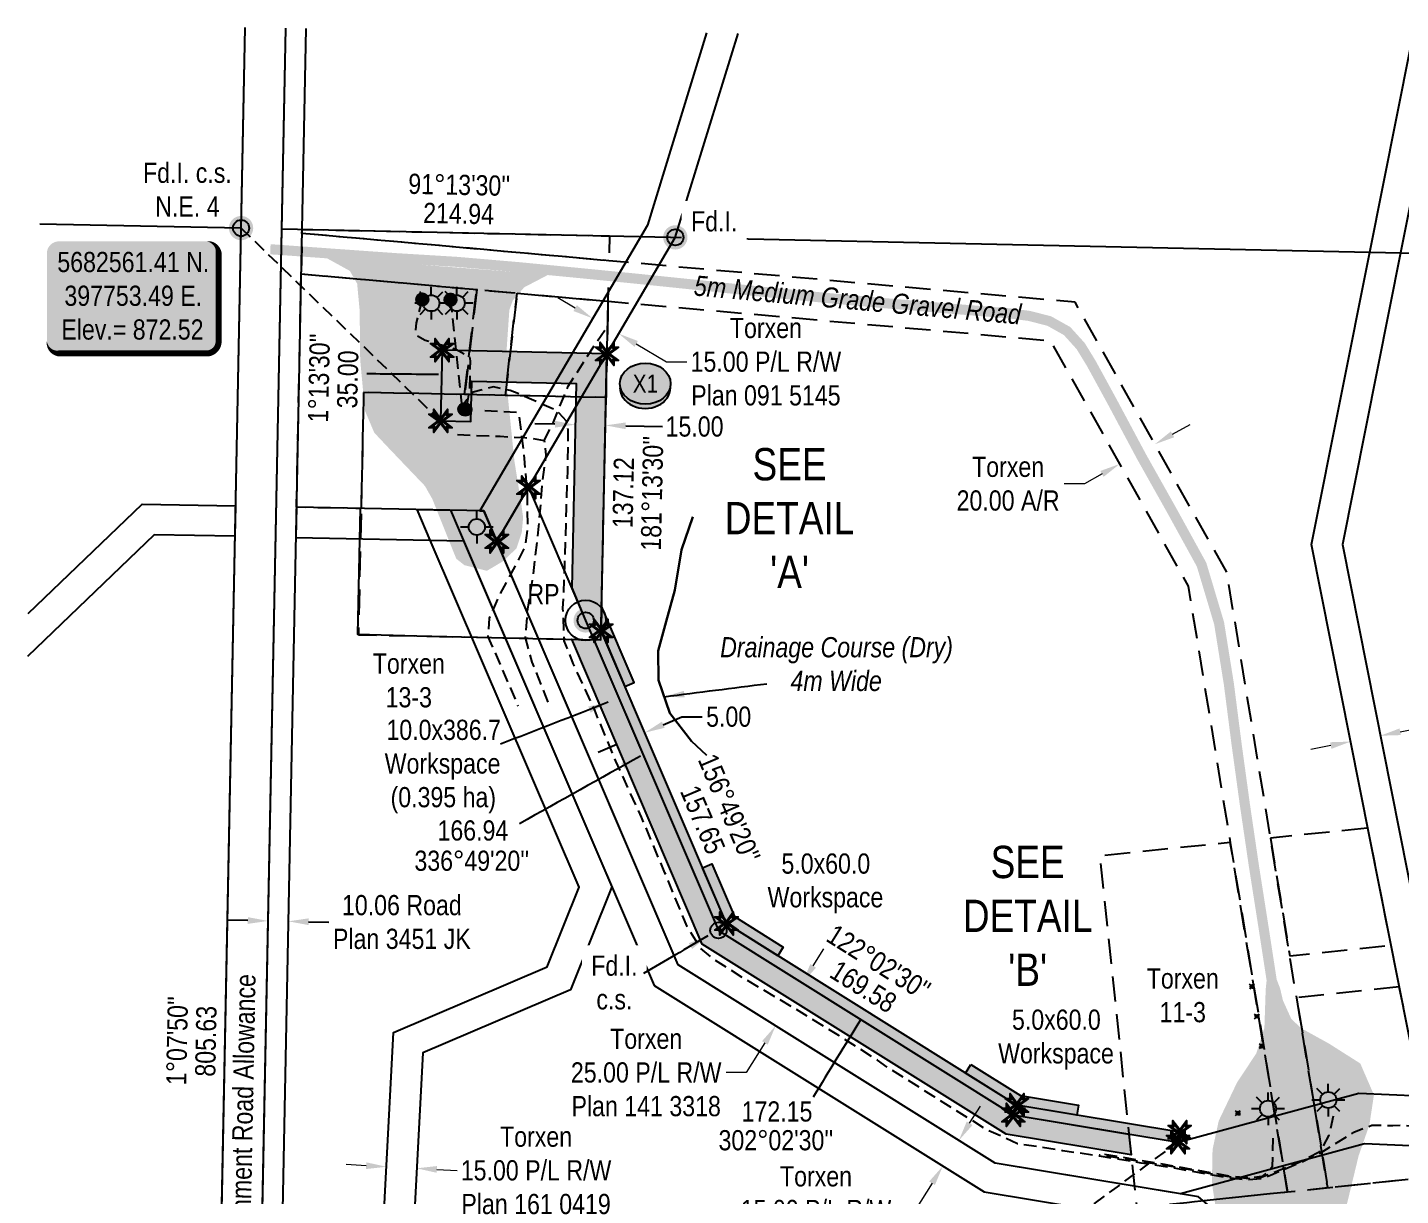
# Model space of a CAD drawing. Extents: x 396563 to 399624, y 5680217 to 5683485.
# Drawn here: x 397648 to 398327, y 5682083 to 5682661 of the extents above; entities that cross this region are included whole.
import ezdxf
from ezdxf.enums import TextEntityAlignment as Align

# ---------------------------------------------------------------- set-up
doc = ezdxf.new("R2010")
doc.units = 0
doc.header["$LTSCALE"] = 5
doc.header["$PDMODE"] = 34
doc.header["$PDSIZE"] = 0.03
for name, pattern in [('foc-ACCESSROAD', [3.75, 2.5, -1.25]), ('foc-TIELINE', [1.875, 1.25, -0.625]), ('UG_PIPE', [1.875, 1.25, -0.625])]:
    doc.linetypes.add(name, pattern=pattern)
doc.layers.get('Defpoints').update_dxf_attribs({"color": 9})
for name, color, linetype in [('35', 37, 'Continuous'), ('AS-FENCE', 48, 'foc-FENCE'), ('AS-PIPE-UG', 44, 'UG_PIPE'), ('AS-POWER', 104, 'foc-POWER'), ('AS-ROADS', 254, 'Continuous'), ('AS-SYMBOL', 7, 'Continuous'), ('AS-TELUS', 224, 'foc-TEL'), ('C-AR', 13, 'foc-ACCESSROAD'), ('C-RW', 13, 'Continuous'), ('C-WS', 13, 'foc-ACCESSROAD'), ('C-WS-S', 13, 'Continuous'), ('DETAIL-T', 7, 'Continuous'), ('F-RW', 190, 'Continuous'), ('L-BD', 7, 'Continuous'), ('L-MON', 1, 'Continuous'), ('L-MON-T', 1, 'Continuous'), ('L-ROAD-T', 7, 'Continuous'), ('L-SEC', 7, 'Continuous'), ('L-TIE', 7, 'foc-TIELINE'), ('L-TITLEDB', 4, 'Continuous'), ('L-TITLEDB-T', 4, 'Continuous'), ('P-CROSSINGS', 250, 'Continuous'), ('P-PROPOSED', 10, 'Continuous'), ('P-PROPOSED-H', 21, 'Continuous'), ('P-TEMP-H', 41, 'Continuous'), ('P-TEMP_WORKSPACE', 46, 'Continuous'), ('P-TXT', 4, 'Continuous'), ('T-WATER', 160, 'Continuous'), ('T-WATER-T', 170, 'Continuous')]:
    doc.layers.add(name, color=color, linetype=linetype)
for name, color, linetype, lineweight in [('C-RW-T', 13, 'Continuous', 9), ('C-WS-T', 13, 'Continuous', 9), ('F-RW-T', 190, 'Continuous', 9), ('P-TEMP-T', 46, 'Continuous', 18), ('T-TEXT', 48, 'Continuous', 18)]:
    doc.layers.add(name, color=color, linetype=linetype, lineweight=lineweight)
doc.styles.add('20', font='ARIALN.TTF', dxfattribs={"height": 20})
doc.styles.add('80', font='ARIALN.TTF', dxfattribs={"height": 10})
doc.styles.add('80CG', font='ARIALN.TTF', dxfattribs={"height": 10})
doc.styles.add('80L', font='ARIALN.TTF', dxfattribs={"height": 10})
doc.styles.add('80LS', font='ARIALNI.TTF', dxfattribs={"height": 10})
doc.styles.add('Crossing', font='ARIALN.TTF', dxfattribs={"height": 10})
doc.styles.add('foc-LtypeFont', font='ARIALN.TTF', dxfattribs={"height": 7.35})
doc.linetypes.add('foc-FENCE', pattern='A,10,-1,["X",foc-LtypeFont,S=0.2,R=0,X=-0.625,Y=-0.75],-1.24', length=12.24)
doc.linetypes.add('foc-POWER', pattern='A,6,-1,["P",foc-LtypeFont,S=0.2,R=0,X=-0.625,Y=-0.75],-1.24,4', length=12.24)
doc.linetypes.add('foc-POWER-NOLINE', pattern='A,0,-4,["P",foc-LtypeFont,S=0.2,R=0,X=-0.625,Y=-0.75],-8.24', length=12.24)
doc.linetypes.add('foc-TEL', pattern='A,2,-1,["T",foc-LtypeFont,S=0.2,R=0,X=-0.425,Y=-0.75],-1.24,8', length=12.24)
doc.linetypes.add('foc-TEL-NOLINE', pattern='A,0,-2,["T",foc-LtypeFont,S=0.2,R=0,X=-0.425,Y=-0.75],-10.24', length=12.24)
doc.linetypes.add('foc-TOPO-flowdirection-NOLINE', pattern='A,0,[">",foc-LtypeFont,S=0.3,R=0,X=0,Y=-0.945],-20,[">",foc-LtypeFont,S=0.3,R=0,X=0,Y=-0.945],0', length=20)
doc.dimstyles.new('Compass 5 000', dxfattribs={"dimscale": 5, "dimtxt": 9, "dimasz": 2, "dimexe": 0.2, "dimexo": 0.0625, "dimgap": 0.5, "dimtad": 0, "dimtih": 1, "dimtoh": 1, "dimzin": 0, "dimdsep": 46, "dimtxsty": '80CG', "dimcen": 0.1, "dimse1": 1, "dimse2": 1, "dimclrd": 256, "dimclrt": 256, "dimaunit": 1, "dimadec": 4, "dimazin": 0, "dimtfac": 0.06, "dimtofl": 0, "dimtmove": 0, "dimatfit": 1, "dimfxl": 0.2, "dimtolj": 1, "dimtzin": 0, "dimlwd": -1, "dimarcsym": 0})

# ---------------------------------------------------------------- blocks, each defined once
blk = doc.blocks.new('fdia')
at = {"color": 255, "const_width": 1}
blk.add_lwpolyline([(-0.5, 0, 1), (0.5, 0, 1)], format="xyb", close=True, dxfattribs=at)
blk = doc.blocks.new('Fdiaa')
blk.add_blockref('fdia', (0, 0))
blk = doc.blocks.new('fdib')
at = {"color": 1, "const_width": 1.6}
blk.add_lwpolyline([(-0.4, 0, 1), (0.4, 0, 1)], format="xyb", close=True, dxfattribs=at)
at = {"color": 1}
blk.add_circle((0, 0), 0.8, dxfattribs=at)
blk = doc.blocks.new('Fdibb')
blk.add_blockref('fdib', (0, 0))
blk = doc.blocks.new('fdicc')
for name in ['Fdibb', 'Fdiaa']:
    blk.add_blockref(name, (0, 0))
blk = doc.blocks.new('FDI')
blk.add_blockref('fdicc', (0, 0))
blk = doc.blocks.new('WC')
at = {"layer": 'L-MON'}
h = blk.add_hatch(color=255, dxfattribs=at)
h.dxf.hatch_style = 1
edge = h.paths.add_edge_path()
edge.add_arc((0, 0), 0.9, 0, 360)
at = {"layer": 'L-MON', "color": 240, "flags": 128}
for points in [[(-0.62, 0.5), (-1.23, 1.12)], [(0.52, 0.61), (1.13, 1.21)], [(-1.18, -1.18), (-0.56, -0.57)], [(1.16, -1.18), (0.56, -0.57)]]:
    blk.add_lwpolyline(points, dxfattribs=at)
at = {"layer": 'L-MON', "color": 240}
for radius in [0.8, 0.373]:
    blk.add_circle((0, 0), radius, dxfattribs=at)
blk = doc.blocks.new('GAS')
h = blk.add_hatch(color=255)
h.dxf.hatch_style = 1
edge = h.paths.add_edge_path()
edge.add_arc((0, 0), 0.9, 0, 360)
for p, q in [((0, 0.81), (0, 1.62)), ((-0.81, 0), (-1.62, 0)), ((-0.57, 0.57), (-1.14, 1.14)), ((0.57, 0.57), (1.14, 1.14)), ((1.62, 0), (0.81, 0)), ((-0.57, -0.57), (-1.14, -1.14)), ((0, -0.81), (0, -1.62)), ((1.14, -1.14), (0.57, -0.57))]:
    blk.add_line(p, q)
blk.add_circle((0, 0), 0.8)
blk = doc.blocks.new('RISER')
h = blk.add_hatch(color=255)
h.dxf.hatch_style = 1
edge = h.paths.add_edge_path()
edge.add_arc((0, 0), 0.7, 0, 360)
blk.add_hatch(color=48).paths.add_polyline_path([(0.58, -0.15), (-0.58, -0.15, 0.774597)])
at = {"color": 48}
blk.add_line((-0.58, -0.15), (0.58, -0.15), dxfattribs=at)
blk.add_circle((0, 0), 0.6, dxfattribs=at)
blk = doc.blocks.new('TEMP')
h = blk.add_hatch(color=255)
h.dxf.hatch_style = 1
h.paths.add_polyline_path([(0, 0.25), (-0.67, 1.15), (-0.67, 0.67), (-1.15, 0.67), (-0.25, 0), (-1.15, -0.67), (-0.67, -0.67), (-0.67, -1.15), (0, -0.25), (0.67, -1.15), (0.67, -0.67), (1.15, -0.67), (0.25, 0), (1.15, 0.67), (0.67, 0.67), (0.67, 1.15)])
h.paths.add_polyline_path([(0.57, 0.85), (0.57, 0.57), (0.85, 0.57), (0.08, 0), (0.85, -0.57), (0.57, -0.57), (0.57, -0.85), (0, -0.08), (-0.57, -0.85), (-0.57, -0.57), (-0.85, -0.57), (-0.08, 0), (-0.85, 0.57), (-0.57, 0.57), (-0.57, 0.85), (0, 0.08)], flags=16)
h = blk.add_hatch(color=1)
h.dxf.hatch_style = 1
h.paths.add_polyline_path([(0, 0.08), (-0.57, 0.85), (-0.57, 0.57), (-0.85, 0.57), (-0.08, 0), (-0.85, -0.57), (-0.57, -0.57), (-0.57, -0.85), (0, -0.08), (0.57, -0.85), (0.57, -0.57), (0.85, -0.57), (0.08, 0), (0.85, 0.57), (0.57, 0.57), (0.57, 0.85)])
at = {"color": 1}
for p, q in [((-0.08, 0), (0.08, 0)), ((0, 0.08), (0, -0.08))]:
    blk.add_line(p, q, dxfattribs=at)
at = {"color": 255, "flags": 128}
blk.add_lwpolyline([(-0.25, 0), (-1.15, 0.67), (-0.67, 0.67), (-0.67, 1.15), (0, 0.25), (0.67, 1.15), (0.67, 0.67), (1.15, 0.67), (0.25, 0), (1.15, -0.67), (0.67, -0.67), (0.67, -1.15), (0, -0.25), (-0.67, -1.15), (-0.67, -0.67), (-1.15, -0.67)], close=True, dxfattribs=at)
at = {"color": 1, "flags": 128}
blk.add_lwpolyline([(-0.08, 0), (-0.85, 0.57), (-0.57, 0.57), (-0.57, 0.85), (0, 0.08), (0.57, 0.85), (0.57, 0.57), (0.85, 0.57), (0.08, 0), (0.85, -0.57), (0.57, -0.57), (0.57, -0.85), (0, -0.08), (-0.57, -0.85), (-0.57, -0.57), (-0.85, -0.57)], close=True, dxfattribs=at)
blk = doc.blocks.new('*D519')
at = {"layer": 'C-RW-T', "transparency": 16777216}
for p, q in [((397815.4, 5682097.45), (397805.41, 5682097.97)), ((397850.34, 5682095.61), (397860.33, 5682095.09))]:
    blk.add_line(p, q, dxfattribs=at)
for points in [[(397815.48, 5682099.11), (397815.31, 5682095.78), (397825.38, 5682096.92)], [(397850.43, 5682097.28), (397850.25, 5682093.95), (397840.36, 5682096.14)]]:
    blk.add_solid(points, dxfattribs=at)
at = {"layer": 'Defpoints', "color": 0, "transparency": 16777216}
for p in [(397825.77, 5682104.31), (397840.74, 5682103.52), (397840.36, 5682096.14)]:
    blk.add_point(p, dxfattribs=at)
at = {"layer": 'C-RW-T', "transparency": 16777216, "insert": (397899.41, 5682095.09), "char_height": 10, "attachment_point": 5, "style": '80CG'}
blk.add_mtext('\\A1;Torxen\\P15.00 P/L R/W\\PPlan 161 0419', dxfattribs=at)
blk = doc.blocks.new('*D520')
at = {"layer": 'C-RW-T', "transparency": 16777216}
for p, q in [((398113.86, 5682118.43), (398119.17, 5682126.9)), ((398095.29, 5682088.76), (398086.97, 5682075.45)), ((398086.97, 5682075.45), (398076.97, 5682075.45))]:
    blk.add_line(p, q, dxfattribs=at)
for points in [[(398112.45, 5682119.31), (398115.27, 5682117.54), (398108.55, 5682109.95)], [(398093.88, 5682089.65), (398096.71, 5682087.88), (398100.6, 5682097.24)]]:
    blk.add_solid(points, dxfattribs=at)
at = {"layer": 'Defpoints', "color": 0, "transparency": 16777216}
for p in [(398087.49, 5682123.14), (398079.53, 5682110.43), (398100.6, 5682097.24)]:
    blk.add_point(p, dxfattribs=at)
at = {"layer": 'C-RW-T', "transparency": 16777216, "insert": (398037.88, 5682075.45), "char_height": 10, "attachment_point": 5, "style": '80CG'}
blk.add_mtext('\\A1;Torxen\\P15.00 P/L R/W\\PPlan 091 5144', dxfattribs=at)
blk = doc.blocks.new('*D521')
at = {"layer": 'C-RW-T', "transparency": 16777216}
for p, q in [((398036.47, 5682196.34), (398041.78, 5682204.82)), ((398012.6, 5682158.21), (398003.41, 5682143.53)), ((398003.41, 5682143.53), (397993.41, 5682143.53))]:
    blk.add_line(p, q, dxfattribs=at)
for points in [[(398035.06, 5682197.23), (398037.88, 5682195.46), (398031.17, 5682187.87)], [(398011.19, 5682159.09), (398014.01, 5682157.32), (398017.91, 5682166.68)]]:
    blk.add_solid(points, dxfattribs=at)
at = {"layer": 'Defpoints', "color": 0, "transparency": 16777216}
for p in [(398012, 5682199.86), (398031.17, 5682187.87), (397998.74, 5682178.68)]:
    blk.add_point(p, dxfattribs=at)
at = {"layer": 'C-RW-T', "transparency": 16777216, "insert": (397953.88, 5682143.53), "char_height": 10, "attachment_point": 5, "style": '80CG'}
blk.add_mtext('\\A1;Torxen\\P25.00 P/L R/W\\PPlan 141 3318', dxfattribs=at)
blk = doc.blocks.new('*D522')
at = {"layer": 'C-RW-T', "transparency": 16777216}
for p, q in [((397918.77, 5682521.81), (397910.15, 5682526.87)), ((397948.95, 5682504.1), (397964.01, 5682495.26)), ((397964.01, 5682495.26), (397974.01, 5682495.26))]:
    blk.add_line(p, q, dxfattribs=at)
for points in [[(397919.61, 5682523.25), (397917.93, 5682520.37), (397927.39, 5682516.75)], [(397949.79, 5682505.54), (397948.11, 5682502.66), (397940.33, 5682509.16)]]:
    blk.add_solid(points, dxfattribs=at)
at = {"layer": 'Defpoints', "color": 0, "transparency": 16777216}
for p in [(397933.43, 5682527.03), (397946.36, 5682519.44), (397940.33, 5682509.16)]:
    blk.add_point(p, dxfattribs=at)
at = {"layer": 'C-RW-T', "transparency": 16777216, "insert": (398013.1, 5682495.26), "char_height": 10, "attachment_point": 5, "style": '80CG'}
blk.add_mtext('\\A1;Torxen\\P15.00 P/L R/W\\PPlan 091 5145', dxfattribs=at)
blk = doc.blocks.new('*D524')
at = {"layer": 'Defpoints', "color": 0, "transparency": 16777216}
for p in [(398301.25, 5682312.67), (398315.96, 5682315.59), (398317.03, 5682310.22)]:
    blk.add_point(p, dxfattribs=at)
at = {"layer": 'F-RW-T', "transparency": 16777216}
for p, q in [((398326.84, 5682312.17), (398336.64, 5682314.11)), ((398292.51, 5682305.36), (398282.7, 5682303.42))]:
    blk.add_line(p, q, dxfattribs=at)
for points in [[(398326.51, 5682313.8), (398327.16, 5682310.53), (398317.03, 5682310.22)], [(398292.19, 5682307), (398292.83, 5682303.73), (398302.32, 5682307.31)]]:
    blk.add_solid(points, dxfattribs=at)
at = {"layer": 'F-RW-T', "transparency": 16777216, "insert": (398375.73, 5682314.11), "char_height": 10, "attachment_point": 5, "style": '80CG'}
blk.add_mtext('\\A1;CNRL\\P15.00 P/L R/W\\PPlan 991 1903', dxfattribs=at)
blk = doc.blocks.new('*D526')
at = {"layer": 'Defpoints', "color": 0, "transparency": 16777216}
for p in [(397767.85, 5682269.98), (397777.91, 5682269.78), (397776.89, 5682218.37)]:
    blk.add_point(p, dxfattribs=at)
at = {"layer": 'L-TITLEDB-T', "transparency": 16777216}
for p, q in [((397756.84, 5682218.77), (397746.84, 5682218.97)), ((397786.89, 5682218.18), (397796.89, 5682217.98))]:
    blk.add_line(p, q, dxfattribs=at)
for points in [[(397756.88, 5682220.43), (397756.81, 5682217.1), (397766.84, 5682218.57)], [(397786.93, 5682219.84), (397786.86, 5682216.51), (397776.89, 5682218.37)]]:
    blk.add_solid(points, dxfattribs=at)
at = {"layer": 'L-TITLEDB-T', "transparency": 16777216, "insert": (397833.02, 5682217.98), "char_height": 10, "attachment_point": 5, "style": '80CG'}
blk.add_mtext('\\A1;10.06 Road\\PPlan 3451 JK', dxfattribs=at)
blk = doc.blocks.new('*D536')
at = {"layer": 'C-RW-T', "transparency": 16777216}
for p, q in [((398214.23, 5682459.36), (398222.95, 5682464.25)), ((398179.36, 5682439.78), (398170.64, 5682434.89)), ((398170.64, 5682434.89), (398160.64, 5682434.89))]:
    blk.add_line(p, q, dxfattribs=at)
for points in [[(398213.42, 5682460.81), (398215.05, 5682457.91), (398205.51, 5682454.46)], [(398178.54, 5682441.24), (398180.17, 5682438.33), (398188.08, 5682444.68)]]:
    blk.add_solid(points, dxfattribs=at)
at = {"layer": 'Defpoints', "color": 0, "transparency": 16777216}
for p in [(398198.01, 5682467.83), (398180.58, 5682458.04), (398188.08, 5682444.68)]:
    blk.add_point(p, dxfattribs=at)
at = {"layer": 'C-RW-T', "transparency": 16777216, "insert": (398132.9, 5682434.89), "char_height": 10, "attachment_point": 5, "style": '80CG'}
blk.add_mtext('\\A1;Torxen\\P20.00 A/R', dxfattribs=at)
blk = doc.blocks.new('GABD')
for p, q in [((0, 0.81), (0, 1.62)), ((-0.81, 0), (-1.62, 0)), ((1.62, 0), (0.81, 0)), ((0, -0.81), (0, -1.62))]:
    blk.add_line(p, q)
blk.add_circle((0, 0), 0.8)
blk = doc.blocks.new('*D547')
at = {"layer": 'Defpoints', "color": 0, "transparency": 16777216}
for p in [(397933.77, 5682463.8), (397918.46, 5682450.6), (397933.47, 5682450.27)]:
    blk.add_point(p, dxfattribs=at)
at = {"layer": 'P-TXT', "transparency": 16777216}
for p, q in [((397908.76, 5682464.36), (397898.77, 5682464.58)), ((397943.77, 5682463.57), (397961.87, 5682463.17))]:
    blk.add_line(p, q, dxfattribs=at)
for points in [[(397908.8, 5682466.02), (397908.73, 5682462.69), (397918.76, 5682464.13)], [(397943.81, 5682465.24), (397943.73, 5682461.91), (397933.77, 5682463.8)]]:
    blk.add_solid(points, dxfattribs=at)
at = {"layer": 'P-TXT', "transparency": 16777216, "insert": (397977.81, 5682463.17), "char_height": 10, "attachment_point": 5, "style": '80CG'}
blk.add_mtext('\\A1;15.00', dxfattribs=at)
blk = doc.blocks.new('xing2')
h = blk.add_hatch(color=50)
h.dxf.hatch_style = 1
edge = h.paths.add_edge_path()
edge.add_ellipse((0, 0), major_axis=(-12.5, 0), ratio=0.816297, start_angle=0, end_angle=360)
h = blk.add_hatch(color=250)
h.dxf.hatch_style = 1
edge = h.paths.add_edge_path()
edge.add_ellipse((0, -2.05), major_axis=(-12.5, 0), ratio=0.816297, start_angle=0, end_angle=180)
edge.add_line((12.5, -2.05), (12.5, 0))
edge.add_ellipse((0, 0), major_axis=(-12.5, 0), ratio=0.816297, start_angle=0, end_angle=180, ccw=False)
edge.add_line((-12.5, 0), (-12.5, -2.05))
at = {"color": 250}
blk.add_ellipse((0, 0), major_axis=(-12.5, 0), ratio=0.816297, dxfattribs=at)
blk.add_ellipse((0, -2.05), major_axis=(-12.5, 0), ratio=0.816297, start_param=0, end_param=3.141593, dxfattribs=at)
at = {"color": 250, "style": 'Crossing'}
blk.add_attdef('CROSSING', text='', height=9, dxfattribs=at).set_placement((0.09, 0.02), align=Align.MIDDLE_CENTER)
at = {"color": 250, "style": 'Crossing', "flags": 1}
for tag, p in [('OWNER', (0.09, -12.49)), ('DESCRIPTION', (0.09, -25.77)), ('LOCATION', (0.09, -39.3)), ('DWG_REF', (0.09, -52.84))]:
    blk.add_attdef(tag, text='', height=9, dxfattribs=at).set_placement(p, align=Align.MIDDLE_CENTER)
blk = doc.blocks.new('*U576')
at = {"layer": '35', "color": 3}
blk.add_circle((0, 0), 10, dxfattribs=at)
at = {"layer": '35', "color": 3, "style": '80'}
blk.add_attdef('RP_001', (-20.86, 8.01), '', height=10, dxfattribs=at)
blk = doc.blocks.new('*U585')
h = blk.add_hatch(color=254)
edge = h.paths.add_edge_path()
edge.add_line((-36.5, -28.5), (36.5, -28.5))
edge.add_arc((36.5, -22.5), 6, 270, 360)
edge.add_line((42.5, -22.5), (42.5, 21))
edge.add_arc((36.5, 21), 6, 0, 90)
edge.add_line((36.5, 27), (-36.5, 27))
edge.add_arc((-36.5, 21), 6, 90, 180)
edge.add_line((-42.5, 21), (-42.5, -22.5))
edge.add_arc((-36.5, -22.5), 6, 180, 270)
at = {"color": 1, "flags": 128}
blk.add_lwpolyline([(-36.5, -28.5, 3, 3, 0), (36.5, -28.5, 3, 3, 0.414214), (42.5, -22.5, 3, 3, 0), (42.5, 21, 3, 0, 0.414214), (36.5, 27, 0, 0, 0), (-36.5, 27, 0, 0, 0.414214), (-42.5, 21, 0, 0, 0), (-42.5, -22.5, 0, 3, 0.414214)], format="xyseb", close=True, dxfattribs=at)
blk.add_lwpolyline([(-26.81, -11.33, 0, 10, 0), (0, 0, 5, 5, 0)], format="xyseb", dxfattribs=at)
at = {"color": 1, "style": '80'}
blk.add_attdef('ENTER_TEXT_001', (-35.99, -5), '', height=10, dxfattribs=at)
blk = doc.blocks.new('*D587')
at = {"layer": 'Defpoints', "color": 0, "transparency": 16777216}
for p in [(397953.16, 5682311.72), (397950.17, 5682305.99), (397954.76, 5682307.96)]:
    blk.add_point(p, dxfattribs=at)
at = {"layer": 'P-TXT', "transparency": 16777216}
for p, q in [((397962.35, 5682315.65), (397971.54, 5682319.59)), ((397971.54, 5682319.59), (397981.54, 5682319.59)), ((397939.37, 5682305.81), (397930.18, 5682301.88))]:
    blk.add_line(p, q, dxfattribs=at)
for points in [[(397961.69, 5682317.18), (397963.01, 5682314.12), (397953.16, 5682311.72)], [(397938.71, 5682307.35), (397940.02, 5682304.28), (397948.56, 5682309.75)]]:
    blk.add_solid(points, dxfattribs=at)
at = {"layer": 'P-TXT', "transparency": 16777216, "insert": (397994.68, 5682319.59), "char_height": 10, "attachment_point": 5, "style": '80CG'}
blk.add_mtext('\\A1;5.00', dxfattribs=at)

msp = doc.modelspace()

# ---------------------------------------------------------------- hatches: boundary and pattern name
at = {"layer": 'AS-ROADS'}
h = msp.add_hatch(color=256, dxfattribs=at)
h.dxf.hatch_style = 1
h.paths.add_polyline_path([(397796.23, 5682546.333), (397807.289, 5682540.24), (397810.911, 5682533.919), (397812.159, 5682520.573), (397812.417, 5682496.279), (397814.737, 5682471.111), (397819.378, 5682460.154), (397826.761, 5682452.309), (397844.425, 5682433.818), (397848.073, 5682427.401), (397859.934, 5682397.806), (397863.931, 5682394.632), (397875.086, 5682391.819), (397883.156, 5682396.595), (397889.708, 5682402.929), (397892.33, 5682410.727), (397893.012, 5682418.185), (397892.149, 5682424.576), (397888.67, 5682446.369), (397885.106, 5682481.48), (397884.663, 5682498.663), (397886.202, 5682520.913), (397887.9, 5682525.621), (397893.55, 5682532.111), (397905.662, 5682538.444), (397795.966, 5682546.83)])
h = msp.add_hatch(color=256, dxfattribs=at)
h.dxf.hatch_style = 1
h.paths.add_polyline_path([(398260.323, 5682184.861), (398259.684, 5682165.626), (398255.639, 5682152.959), (398246.175, 5682138.685), (398237.083, 5682119.645), (398234.035, 5682105.476), (398233.708, 5682088.744), (398236.25, 5682072.595), (398242.089, 5682057.9), (398251.243, 5682037.922), (398258.31, 5682017.686), (398268.718, 5682004.158), (398281.93, 5681999.631), (398298.485, 5682001.974), (398307.216, 5682007.914), (398310.652, 5682020.547), (398305.476, 5682039.385), (398299.349, 5682059.037), (398300.476, 5682078.331), (398306.305, 5682102.426), (398311.621, 5682117.619), (398313.859, 5682132.465), (398307.107, 5682148.04), (398291.66, 5682157.841), (398277.782, 5682165.531), (398272.958, 5682170.134), (398268.838, 5682179.25), (398267.419, 5682185.339), (398265.551, 5682190.048), (398260.867, 5682189.839)])
at = {"layer": 'P-PROPOSED-H'}
h = msp.add_hatch(color=256, dxfattribs=at)
h.dxf.hatch_style = 1
h.paths.add_polyline_path([(398217.767, 5682114.028), (398137.276, 5682127.349), (397993.586, 5682217.283), (397931.563, 5682362.152), (397934.495, 5682499.222), (397852.924, 5682500.967), (397852.176, 5682465.989), (397867.166, 5682465.669), (397867.594, 5682485.656), (397919.184, 5682484.552), (397917.021, 5682383.42), (397923.926, 5682367.29), (397989.608, 5682213.877), (398135.473, 5682122.582), (398216.951, 5682109.097)])
at = {"layer": 'P-TEMP-H'}
h = msp.add_hatch(color=256, dxfattribs=at)
h.dxf.hatch_style = 1
h.paths.add_polyline_path([(397931.563, 5682362.152), (397943.366, 5682334.585), (397947.96, 5682336.552), (397931.822, 5682374.247)])
h = msp.add_hatch(color=256, dxfattribs=at)
h.dxf.hatch_style = 1
h.paths.add_polyline_path([(397928.027, 5682357.713), (397989.608, 5682213.877), (398135.473, 5682122.582), (398192.7, 5682113.11), (398193.783, 5682102.799), (398131.866, 5682113.047), (397981.651, 5682207.065), (397917.053, 5682357.948)])
h = msp.add_hatch(color=256, dxfattribs=at)
h.dxf.hatch_style = 1
h.paths.add_polyline_path([(398019.006, 5682201.373), (397993.586, 5682217.283), (397981.784, 5682244.851), (397986.378, 5682246.818), (397997.565, 5682220.689), (398021.658, 5682205.61)])
h = msp.add_hatch(color=256, dxfattribs=at)
h.dxf.hatch_style = 1
h.paths.add_polyline_path([(398114.509, 5682147.495), (398139.08, 5682132.117), (398167.678, 5682127.384), (398166.862, 5682122.453), (398137.276, 5682127.349), (398111.857, 5682143.259)])

# ---------------------------------------------------------------- linework, layer by layer
at = {"layer": 'AS-FENCE', "flags": 128}
msp.add_lwpolyline([(397812.484, 5682422.689), (397811.125, 5682360.406), (397840.381, 5682359.623), (397877.43, 5682358.887), (397904.552, 5682358.236), (397931.397, 5682357.646), (397935.298, 5682532.049)], dxfattribs=at)
at = {"layer": 'AS-PIPE-UG'}
msp.add_line((397857.121, 5682525.998), (397862.95, 5682470.973), dxfattribs=at)
at = {"layer": 'AS-PIPE-UG', "flags": 128}
for points in [[(397843.121, 5682526.083), (397840.037, 5682514.577), (397839.654, 5682509.422), (397840.465, 5682508.301), (397844.548, 5682505.962), (397859.78, 5682501.564), (397866.518, 5682497.766), (397866.782, 5682495.65), (397866.394, 5682481.379), (397865.297, 5682475.02), (397863.899, 5682471.763)], [(397903.468, 5682456.227), (397907.389, 5682464.026), (397915.324, 5682483.133), (397928.851, 5682504.188), (397934.643, 5682512.696)], [(398373.661, 5682114.878), (398347.952, 5682115.99), (398327.152, 5682117.287), (398323.243, 5682117.168), (398312.882, 5682117.335), (398303.874, 5682113.877), (398287.071, 5682103.448), (398276.575, 5682098.446), (398262.649, 5682092.582), (398258.114, 5682090.982), (398251.502, 5682090.405), (398243.071, 5682091.198), (398232.016, 5682093.093), (398216.836, 5682095.883), (398198.73, 5682098.776), (398178.191, 5682102.149), (398159.869, 5682104.881), (398137.567, 5682108.335), (398122.492, 5682115.095), (398096.736, 5682131.316), (398073.686, 5682145.872), (398068.266, 5682149.653), (398049.114, 5682161.874), (398026.326, 5682175.838), (398001.92, 5682190.258), (397988.135, 5682199.024), (397980.789, 5682205.097), (397974.152, 5682215.822), (397963.153, 5682242.446), (397951.56, 5682269.844), (397938.896, 5682297.671), (397928.435, 5682322.859), (397917.768, 5682345.9), (397913.353, 5682357.247), (397912.725, 5682373.189), (397913.648, 5682394.389), (397914.44, 5682422.687), (397915.141, 5682441.286), (397915.26, 5682461.587), (397914.431, 5682465.88), (397910.872, 5682469.897), (397908.49, 5682471.569), (397891.353, 5682479.166), (397886.554, 5682481.037), (397878.433, 5682482.828), (397868.234, 5682480.216), (397864.161, 5682475.093), (397863.312, 5682470.944)], [(397874.049, 5682471.176), (397889.888, 5682470.308), (397890.947, 5682469.185), (397893.541, 5682447.447), (397894.988, 5682430.01), (397895.135, 5682412.564), (397893.886, 5682403.919), (397890.352, 5682396.517), (397881.349, 5682380.035), (397876.182, 5682368.38), (397875.581, 5682359.169), (397878.878, 5682351.829), (397890.453, 5682324.904)], [(397860.545, 5682459.24), (397881.655, 5682458.381), (397893.876, 5682457.752), (397897.49, 5682457.305), (397903.468, 5682456.227), (397904.273, 5682448.984), (397902.448, 5682435.396), (397900.644, 5682413.84), (397897.87, 5682389.727), (397895.053, 5682371.693), (397894.04, 5682358.883), (397897.366, 5682346.691), (397905.276, 5682326.566)], [(398293.749, 5682121.887), (398291.527, 5682112.521), (398287.735, 5682105.192), (398286.686, 5682104.093), (398276.886, 5682098.989), (398262.722, 5682093.37), (398258.268, 5682091.593), (398252.211, 5682091.006), (398243.713, 5682091.767), (398232.251, 5682093.562), (398217.729, 5682096.392), (398198.863, 5682099.336), (398177.989, 5682102.681)], [(398263.795, 5682111.019), (398263.591, 5682096.864), (398262.394, 5682095.221), (398258.416, 5682092.14), (398253.114, 5682091.414), (398243.991, 5682092.006), (398233.153, 5682093.868), (398217.32, 5682096.82), (398198.991, 5682099.945), (398178.121, 5682103.394)]]:
    msp.add_lwpolyline(points, dxfattribs=at)
at = {"layer": 'AS-POWER', "linetype": 'foc-POWER-NOLINE', "flags": 128}
msp.add_lwpolyline([(397756.178, 5681678.059), (397775.555, 5682660.309)], dxfattribs=at)
at = {"layer": 'AS-ROADS', "const_width": 5, "flags": 128}
msp.add_lwpolyline([(398264.018, 5682184.482), (398259.175, 5682215.908), (398254.457, 5682245.957), (398250.018, 5682276.174), (398245.938, 5682305.926), (398242.114, 5682335.752), (398237.277, 5682365.895), (398228.615, 5682394.85), (398213.846, 5682421.712), (398198.896, 5682448.338), (398184.417, 5682475.466), (398174.074, 5682494.416), (398168.815, 5682503.017), (398162.07, 5682510.468), (398153.296, 5682515.403), (398143.338, 5682517.972), (398133.365, 5682519.244), (398103.112, 5682521.654), (398072.758, 5682524.181), (398042.181, 5682526.94), (398011.25, 5682529.914), (397980.697, 5682533.116), (397950.74, 5682536.21), (397920.701, 5682539.189), (397890.741, 5682542.08), (397859.974, 5682544.719), (397829.936, 5682546.541), (397799.685, 5682548.684), (397769.699, 5682550.837), (397768.01, 5682550.877)], dxfattribs=at)
at = {"layer": 'AS-TELUS', "linetype": 'foc-TEL-NOLINE', "flags": 128}
msp.add_lwpolyline([(397736.07, 5681678.472), (397755.447, 5682660.705)], dxfattribs=at)
at = {"layer": 'C-AR', "flags": 128}
msp.add_lwpolyline([(397783.215, 5682538.779), (397935.051, 5682525.203), (398153.811, 5682505.726), (398221.98, 5682384.282), (398242.782, 5682257.417), (398271.086, 5682084.521), (398291.007, 5682086.614), (398262.703, 5682259.51), (398241.14, 5682390.992), (398166.091, 5682524.693), (397935.479, 5682545.24), (397783.61, 5682558.807)], close=True, dxfattribs=at)
at = {"layer": 'C-RW', "flags": 128}
for points in [[(397983.776, 5682658.017), (397954.481, 5682562.905), (397871.524, 5682421.541), (397873.533, 5682421.501), (397880.009, 5682406.375), (397968.293, 5682556.816), (397999.362, 5682657.685)], [(397648.253, 5682370.626), (397704.582, 5682424.791), (397750.776, 5682423.912), (397750.481, 5682408.96), (397710.493, 5682409.682), (397647.831, 5682349.422)], [(397803.338, 5681677.089), (397828.873, 5682163.387), (397904.899, 5682195.849), (397920.665, 5682235.223), (397847.107, 5682407.032), (397840.631, 5682422.158), (397857.082, 5682421.829), (397860.891, 5682412.934), (397936.893, 5682235.415), (397916.506, 5682184.502), (397843.356, 5682153.268), (397818.336, 5681676.781)]]:
    msp.add_lwpolyline(points, dxfattribs=at)
for points in [[(397895.726, 5682433.158), (397923.926, 5682367.29), (397989.608, 5682213.877), (398135.473, 5682122.582), (398216.951, 5682109.097), (398306.446, 5682133.383), (398336.418, 5682132.078), (398351.563, 5682131.418), (398354.203, 5682106.289), (398335.33, 5682107.112), (398309.241, 5682108.248), (398218.242, 5682083.553), (398126.456, 5682098.744), (397969.716, 5682196.847), (397900.954, 5682357.454), (397880.009, 5682406.375), (397895.726, 5682433.158)], [(397780.936, 5682423.249), (397780.642, 5682408.358), (397863.558, 5682406.703), (397957.78, 5682186.628), (398121.046, 5682084.442), (398220.613, 5682067.963), (398283.484, 5682014.72), (398293.174, 5682026.163), (398227.145, 5682082.08), (398126.456, 5682098.744), (397969.716, 5682196.847), (397873.533, 5682421.501), (397780.938, 5682423.349)]]:
    msp.add_lwpolyline(points, close=True, dxfattribs=at)
at = {"layer": 'C-WS', "flags": 128}
for points in [[(397783.61, 5682558.807), (397783.649, 5682560.766), (397935.742, 5682557.512), (397935.479, 5682545.24)], [(397870.062, 5682531.014), (397864.076, 5682479.06), (397814.108, 5682480.129), (397812.877, 5682422.565), (397780.936, 5682423.249), (397783.215, 5682538.779)], [(397864.076, 5682479.06), (397870.062, 5682531.014), (397889.981, 5682529.233), (397884.151, 5682478.63)], [(397934.032, 5682477.563), (397934.032, 5682477.563), (397884.151, 5682478.63), (397889.981, 5682529.233), (397935.051, 5682525.203)], [(397931.466, 5682357.64), (397934.032, 5682477.563), (397814.108, 5682480.129), (397811.543, 5682360.205), (397931.466, 5682357.64)], [(398262.703, 5682259.51), (398272.226, 5682201.339), (398322.314, 5682206.602), (398310.818, 5682264.566)], [(398271.086, 5682084.521), (398242.782, 5682257.417), (398178.248, 5682250.636), (398196.527, 5682076.686), (398221.38, 5682079.298)], [(398326.412, 5682185.941), (398275.62, 5682180.603), (398291.007, 5682086.614), (398340.646, 5682091.83), (398335.713, 5682139.044), (398326.412, 5682185.941)], [(398353.183, 5681972.536), (398233.889, 5681959.999), (398221.352, 5682079.293), (398271.058, 5682084.517), (398340.646, 5682091.83)]]:
    msp.add_lwpolyline(points, close=True, dxfattribs=at)
at = {"layer": 'F-RW', "flags": 128}
for points in [[(398400.365, 5681664.815), (398386.984, 5681742.854), (398362.017, 5681888.474), (398335.681, 5682139.072), (398282.975, 5682404.851), (398311.851, 5682549.525), (398332.023, 5682650.6)], [(398347.25, 5682650.276), (398327.078, 5682549.199), (398298.262, 5682404.845), (398350.521, 5682141.319), (398376.885, 5681890.461), (398402.25, 5681742.542), (398415.632, 5681664.501)]]:
    msp.add_lwpolyline(points, dxfattribs=at)
at = {"layer": 'L-SEC'}
for p, q in [((397753.488, 5682561.411), (397755.447, 5682660.705)), ((397773.595, 5682560.981), (397775.555, 5682660.309)), ((397753.488, 5682561.411), (397653.992, 5682563.282)), ((397737.605, 5681756.268), (397753.488, 5682561.411)), ((397757.713, 5681755.871), (397773.595, 5682560.981)), ((397773.595, 5682560.981), (398580.127, 5682543.728))]:
    msp.add_line(p, q, dxfattribs=at)
at = {"layer": 'L-TIE'}
for p, q in [((397753.488, 5682561.411), (397852.176, 5682465.989)), ((397737.605, 5681756.268), (398216.951, 5682109.097))]:
    msp.add_line(p, q, dxfattribs=at)
at = {"layer": 'L-TITLEDB'}
for p, q in [((397783.649, 5682560.766), (397785.609, 5682660.11)), ((397767.767, 5681755.673), (397783.649, 5682560.766))]:
    msp.add_line(p, q, dxfattribs=at)
at = {"layer": 'P-TEMP_WORKSPACE'}
msp.add_lwpolyline([(397931.563, 5682362.152), (397943.366, 5682334.585), (397947.96, 5682336.552), (397931.822, 5682374.247)], close=True, dxfattribs=at)
at = {"layer": 'P-TEMP_WORKSPACE', "flags": 128}
for points in [[(398019.006, 5682201.373), (397993.586, 5682217.283), (397981.784, 5682244.851), (397986.378, 5682246.818), (397997.565, 5682220.689), (398021.658, 5682205.61)], [(398114.509, 5682147.495), (398139.08, 5682132.117), (398167.678, 5682127.384), (398166.862, 5682122.453), (398137.276, 5682127.349), (398111.857, 5682143.259)]]:
    msp.add_lwpolyline(points, close=True, dxfattribs=at)
at = {"layer": 'T-WATER', "flags": 128}
msp.add_lwpolyline([(397976.926, 5682418.602), (397971.285, 5682402.125), (397968.064, 5682382.214), (397963.701, 5682366.722), (397959.753, 5682352.222), (397959.998, 5682337.671), (397965.606, 5682321.46), (397976.376, 5682307.472), (397983.73, 5682300.517)], dxfattribs=at)
at = {"layer": 'T-WATER', "linetype": 'foc-TOPO-flowdirection-NOLINE', "flags": 128}
msp.add_lwpolyline([(397983.73, 5682300.517), (397976.376, 5682307.472), (397965.606, 5682321.46), (397959.998, 5682337.671), (397959.753, 5682352.222), (397963.701, 5682366.722), (397968.064, 5682382.214), (397971.285, 5682402.125), (397976.926, 5682418.602)], dxfattribs=at)

# ---------------------------------------------------------------- block references
ref = msp.add_blockref('*U576', (397923.932, 5682367.277), dxfattribs=dict(xscale=0.99959203, yscale=0.99959203, zscale=0.99959203))
ref.add_attrib('RP_001', 'RP', (397895.129, 5682375.287), dxfattribs={"layer": '35', "color": 3, "height": 9.9959, "style": '80'})
at = {"layer": 'AS-SYMBOL'}
for p, xscale, yscale, zscale in [((397843.121, 5682526.083), 4.999999999999997, 4.999999999999997, 4.999999999999997), ((397857.121, 5682525.998), 4.999999999999997, 4.999999999999997, 4.999999999999997), ((397863.919, 5682471.757), 4.999999999999997, 4.999999999999997, 4.999999999999997), ((397864.474, 5682471.674), 4.997960149999999, 4.997960149999999, 4.997960149999999)]:
    msp.add_blockref('RISER', p, dxfattribs=dict(at, xscale=xscale, yscale=yscale, zscale=zscale))
at = {"layer": 'C-WS-S'}
for name, p, xscale, yscale, zscale in [('GAS', (397847.588, 5682524.241), 4.999999999999997, 4.999999999999997, 4.999999999999997), ('GAS', (397860.165, 5682524.278), 4.999999999999997, 4.999999999999997, 4.999999999999997), ('GABD', (397870.091, 5682413.485), 4.997960149999999, 4.997960149999999, 4.997960149999999), ('GAS', (398261.472, 5682125.626), 4.999999999999997, 4.999999999999997, 4.999999999999997), ('GAS', (398291.288, 5682129.93), 4.999999999999997, 4.999999999999997, 4.999999999999997)]:
    msp.add_blockref(name, p, dxfattribs=dict(at, xscale=xscale, yscale=yscale, zscale=zscale))
at = {"layer": 'Defpoints', "xscale": 0.99959203, "yscale": 0.99959203, "zscale": 4.999999999999997}
for p in [(398253.592, 5682186.157), (398256.038, 5682171.364), (398258.461, 5682156.568), (398246.642, 5682123.484)]:
    msp.add_blockref('WC', p, dxfattribs=at)
at = {"layer": 'DETAIL-T'}
ref = msp.add_blockref('*U585', (397699.912, 5682527.875), dxfattribs=dict(at, xscale=0.99959203, yscale=0.99959203, zscale=0.99959203))
ref.add_attrib('ENTER_TEXT_001', '5682561.41 N.', (397662.608, 5682539.643), dxfattribs={"layer": '0', "color": 1, "height": 9.99592, "style": '80'})
ref.add_attrib('ENTER_TEXT_002', '397753.49 E.', (397666.106, 5682522.942), dxfattribs={"layer": '0', "color": 1, "height": 9.99592, "style": '80'})
ref.add_attrib('ENTER_TEXT_003', 'Elev.= 872.52', (397664.582, 5682506.241), dxfattribs={"layer": '0', "color": 1, "height": 9.99592, "style": '80'})
at = {"layer": 'L-MON', "color": 1, "xscale": 4.997960149999998, "yscale": 4.997960149999998, "zscale": 4.997960149999998}
for p in [(397852.924, 5682500.967), (397934.495, 5682499.222), (397852.176, 5682465.989), (397931.563, 5682362.152), (397993.586, 5682217.283), (398137.276, 5682127.349), (398217.767, 5682114.028)]:
    msp.add_blockref('TEMP', p, dxfattribs=at)
at = {"layer": 'L-MON'}
for name, p, xscale, yscale, zscale in [('TEMP', (397895.726, 5682433.158), 4.997960149999999, 4.997960149999999, 4.997960149999999), ('TEMP', (397880.009, 5682406.375), 4.997960149999999, 4.997960149999999, 4.997960149999999), ('FDI', (397923.932, 5682367.277), 4.999999999999997, 4.999999999999997, 4.999999999999997), ('FDI', (397989.608, 5682213.877), 4.999999999999997, 4.999999999999997, 4.999999999999997), ('TEMP', (398135.473, 5682122.582), 4.997960149999998, 4.997960149999998, 4.997960149999998), ('TEMP', (398216.951, 5682109.097), 4.997960149999998, 4.997960149999998, 4.997960149999998)]:
    msp.add_blockref(name, p, dxfattribs=dict(at, xscale=xscale, yscale=yscale, zscale=zscale))
at = {"layer": 'P-CROSSINGS', "xscale": 0.99959203, "yscale": 0.99959203, "zscale": 0.99959203}
msp.add_blockref('xing2', (397953.422, 5682484.436), dxfattribs=at).add_auto_attribs({'CROSSING': 'X1'})

# ---------------------------------------------------------------- texts
at = {"layer": 'C-WS-T', "char_height": 9.9959, "attachment_point": 5, "style": '80CG'}
for s, insert in [('\\A1;Torxen\\P13-3', (397836.466, 5682337.511)), ('\\A1;Torxen\\P11-3', (398219.296, 5682181.691))]:
    msp.add_mtext(s, dxfattribs=dict(at, insert=insert))
at = {"layer": 'DETAIL-T', "color": 3, "char_height": 15.9935, "width": 63.61016, "attachment_point": 5, "style": '80CG'}
for s, insert in [("SEE\\PDETAIL\\P'A'", (398024.799, 5682417.913)), ("SEE\\PDETAIL\\P'B'", (398142.571, 5682221.087))]:
    msp.add_mtext(s, dxfattribs=dict(at, insert=insert))
at = {"layer": 'L-BD', "style": '80L'}
for s, height, rotation, p in [("91°13'30''", 9.9959, 358.7745, (397861.398, 5682582.848)), ('214.94', 9.9959, 358.7745, (397861.094, 5682568.607)), ("181°13'30''", 9.99592, 88.7745, (397956.764, 5682430.179)), ('137.12', 9.9959, 88.7745, (397942.523, 5682430.484)), ("156°49'20''", 9.99592, 293.1775, (397994.999, 5682274.303)), ('157.65', 9.9959, 293.1775, (397981.904, 5682268.697)), ("122°02'30''", 9.99592, 327.958, (398068.908, 5682198.147)), ('169.58', 9.9959, 327.958, (398061.351, 5682186.073)), ("1°07'50''", 9.9959, 88.8699, (397721.811, 5682159.308)), ('805.63', 9.9959, 88.8699, (397736.052, 5682159.027))]:
    msp.add_text(s, height=height, rotation=rotation, dxfattribs=at).set_placement(p, align=Align.MIDDLE)
for s, height, p in [('166.94', 9.9959, (397868.167, 5682263.348)), ("336°49'20''", 9.99592, (397867.62, 5682248.364)), ('172.15', 9.9959, (398018.593, 5682124.292)), ("302°02'30''", 9.99592, (398018.036, 5682110.058))]:
    msp.add_text(s, height=height, dxfattribs=at).set_placement(p, align=Align.MIDDLE)
at = {"layer": 'L-BD', "insert": (397786.517, 5682464.681), "char_height": 9.99592, "width": 43.54744, "attachment_point": 1, "rotation": 88.7745, "line_spacing_factor": 0.855, "style": '80L'}
msp.add_mtext("\\pi0.66364;1°13'30''\\P\\pi7.95603;35.00", dxfattribs=at)
at = {"layer": 'L-ROAD-T', "style": '80L'}
msp.add_text('Government Road Allowance', height=9.99592, rotation=88.869877, dxfattribs=at).set_placement((397754.219, 5682117.83), align=Align.MIDDLE_CENTER)
at = {"layer": 'P-TEMP-T', "char_height": 9.99161, "attachment_point": 1, "style": '80L'}
for s, width, insert in [('\\pi0.9871;10.0x386.7\\P\\pi0.12834;Workspace\\P\\pi3.02836;(0.395 ha)', 56.85306, (397824.411, 5682318.124)), ('\\pi9.88129;5.0x60.0\\P\\pi3.03165;Workspace', 62.65969, (398010.899, 5682251.952)), ('\\pi6.97797;5.0x60.0\\P\\pi0.12834;Workspace', 56.85306, (398127.847, 5682174.699))]:
    msp.add_mtext_dynamic_manual_height_columns(s, width=width, gutter_width=49.98, heights=[0], dxfattribs=dict(at, insert=insert))
at = {"layer": 'T-TEXT', "style": '80LS'}
msp.add_text('5m Medium Grade Gravel Road', height=9.99592, rotation=354.908531, dxfattribs=at).set_placement((398058.452, 5682525.889), align=Align.MIDDLE_CENTER)

# ---------------------------------------------------------------- dimensions: what is measured, and where the dimension line sits
at = {"layer": 'C-RW-T'}
for p1, p2, distance, text, picture, middle in [((398198.012, 5682467.825), (398180.579, 5682458.04), 15.323, 'Torxen\\P20.00 A/R', '*D536', (398132.903, 5682434.889)), ((397825.771, 5682104.307), (397840.744, 5682103.521), -7.395, 'Torxen\\P15.00 P/L R/W\\PPlan 161 0419', '*D519', (397899.414, 5682095.088))]:
    dim = msp.add_aligned_dim(p1=p1, p2=p2, distance=distance, text=text, dimstyle='Compass 5 000', dxfattribs=at)
    dim.commit()
    dim.dimension.update_dxf_attribs({"geometry": picture, "text_midpoint": middle})
dim = msp.add_linear_dim(base=(398100.6, 5682097.239), p1=(398087.485, 5682123.136), p2=(398079.53, 5682110.426), angle=237.957991, text='Torxen\\P15.00 P/L R/W\\PPlan 091 5144', dimstyle='Compass 5 000', dxfattribs=at)
dim.commit()
dim.dimension.update_dxf_attribs({"geometry": '*D520', "text_midpoint": (398037.879, 5682075.454), "dimtype": 161})
at = {"layer": 'F-RW-T'}
dim = msp.add_aligned_dim(p1=(398301.255, 5682312.671), p2=(398315.962, 5682315.588), distance=-5.47, text='CNRL\\P15.00 P/L R/W\\PPlan 991 1903', dimstyle='Compass 5 000', dxfattribs=at)
dim.commit()
dim.dimension.update_dxf_attribs({"geometry": '*D524', "text_midpoint": (398375.73, 5682314.113)})
at = {"layer": 'L-TITLEDB-T'}
dim = msp.add_linear_dim(base=(397776.894, 5682218.373), p1=(397767.855, 5682269.98), p2=(397777.909, 5682269.782), angle=358.869877, text='10.06 Road\\PPlan 3451 JK', dimstyle='Compass 5 000', dxfattribs=at)
dim.commit()
dim.dimension.update_dxf_attribs({"geometry": '*D526', "text_midpoint": (397833.019, 5682217.978), "dimtype": 161})
at = {"layer": 'P-TXT'}
dim = msp.add_linear_dim(base=(397933.771, 5682463.798), p1=(397918.458, 5682450.605), p2=(397933.469, 5682450.269), angle=358.718637, text='15.00', dimstyle='Compass 5 000', dxfattribs=at)
dim.commit()
dim.dimension.update_dxf_attribs({"geometry": '*D547', "text_midpoint": (397977.806, 5682463.17), "dimtype": 161})
dim = msp.add_aligned_dim(p1=(397950.169, 5682305.994), p2=(397954.764, 5682307.961), distance=4.085, text='5.00', dimstyle='Compass 5 000', dxfattribs=at)
dim.commit()
dim.dimension.update_dxf_attribs({"geometry": '*D587', "text_midpoint": (397994.68, 5682319.588)})

# ---------------------------------------------------------------- leaders
at = {"layer": 'L-BD', "path_type": 1}
for points in [[(397851.1, 5682488.919), (397815.732, 5682489.276)], [(397951.13, 5682300.174), (397891.184, 5682266.658)], [(398060.024, 5682169.804), (398036.428, 5682131.346)]]:
    msp.add_leader(points, dimstyle='Compass 5 000', override={"dimgap": 0.5, "dimtad": 0}, dxfattribs=at)
at = {"layer": 'P-TEMP-T', "path_type": 1}
msp.add_leader([(397935.15, 5682326.77), (397881.82, 5682306.002)], dimstyle='Compass 5 000', override={"dimgap": 0.5, "dimtad": 0}, dxfattribs=at)

# ---------------------------------------------------------------- next in the draw order: texts
at = {"layer": 'L-MON-T', "insert": (397726.948, 5682580.456), "char_height": 9.99578, "width": 43.04226, "attachment_point": 5, "style": '80CG', "bg_fill": 3, "box_fill_scale": 1.15, "bg_fill_color": 256, "bg_fill_true_color": 256, "bg_fill_transparency": 0}
msp.add_mtext('\\A1;Fd.I. c.s.\\PN.E. 4', dxfattribs=at)
at = {"layer": 'L-MON-T', "char_height": 9.9958, "width": 22.03476, "attachment_point": 5, "style": '80CG', "bg_fill": 2}
for s, insert in [('\\A1;Fd.I.', (397987.514, 5682564.699)), ('\\A1;Fd.I.\\Pc.s.', (397938.155, 5682188.045))]:
    msp.add_mtext(s, dxfattribs=dict(at, insert=insert))

# ---------------------------------------------------------------- next in the draw order: linework, layer by layer
at = {"layer": 'P-PROPOSED'}
msp.add_lwpolyline([(398217.767, 5682114.028), (398137.276, 5682127.349), (397993.586, 5682217.283), (397931.563, 5682362.152), (397934.495, 5682499.222), (397852.924, 5682500.967), (397852.176, 5682465.989), (397867.166, 5682465.669), (397867.594, 5682485.656), (397919.184, 5682484.552), (397917.021, 5682383.42), (397923.926, 5682367.29), (397989.608, 5682213.877), (398135.473, 5682122.582), (398216.951, 5682109.097)], close=True, dxfattribs=at)
at = {"layer": 'P-TEMP_WORKSPACE', "flags": 128}
msp.add_lwpolyline([(397928.027, 5682357.713), (397989.608, 5682213.877), (398135.473, 5682122.582), (398192.7, 5682113.11), (398193.783, 5682102.799), (398131.866, 5682113.047), (397981.651, 5682207.065), (397917.053, 5682357.948)], close=True, dxfattribs=at)

# ---------------------------------------------------------------- next in the draw order: block references
at = {"layer": 'L-MON', "xscale": 4.999999999999997, "yscale": 4.999999999999997, "zscale": 4.999999999999997}
for p in [(397753.488, 5682561.411), (397968.293, 5682556.816)]:
    msp.add_blockref('FDI', p, dxfattribs=at)

# ---------------------------------------------------------------- next in the draw order: dimensions: what is measured, and where the dimension line sits
at = {"layer": 'C-RW-T'}
for base, p1, p2, angle, text, picture, middle in [((397940.326, 5682509.159), (397933.426, 5682527.026), (397946.358, 5682519.437), 329.594153, 'Torxen\\P15.00 P/L R/W\\PPlan 091 5145', '*D522', (398013.096, 5682495.261)), ((398031.165, 5682187.867), (397998.741, 5682178.68), (398012, 5682199.862), 57.957991, 'Torxen\\P25.00 P/L R/W\\PPlan 141 3318', '*D521', (397953.875, 5682143.529))]:
    dim = msp.add_linear_dim(base=base, p1=p1, p2=p2, angle=angle, text=text, dimstyle='Compass 5 000', dxfattribs=at)
    dim.commit()
    dim.dimension.update_dxf_attribs({"geometry": picture, "text_midpoint": middle, "dimtype": 161})

# ---------------------------------------------------------------- next in the draw order: leaders
at = {"layer": 'L-MON-T', "path_type": 1}
msp.add_leader([(397984.413, 5682211.16), (397952.49, 5682192.571)], dimstyle='Compass 5 000', override={"dimgap": 0.5, "dimtad": 0}, dxfattribs=at)

# ---------------------------------------------------------------- next in the draw order: texts
at = {"layer": 'T-WATER-T', "insert": (397990.147, 5682359.013), "char_height": 9.99596, "attachment_point": 1, "style": '20', "bg_fill": 2}
msp.add_mtext_dynamic_manual_height_columns('\\pi0.32613;{\\fArial Narrow|b0|i1|c0|p34;Drainage Course (Dry)\\P\\pi35.11766;4m Wide}', width=114.60347, gutter_width=99.96, heights=[0], dxfattribs=at)

# ---------------------------------------------------------------- next in the draw order: leaders
at = {"layer": 'T-WATER-T', "path_type": 1}
msp.add_leader([(397962.81, 5682329.541), (398013.632, 5682335.963)], dimstyle='Compass 5 000', override={"dimgap": 0.5, "dimtad": 0}, dxfattribs=at)

doc.saveas('drawing.dxf')
